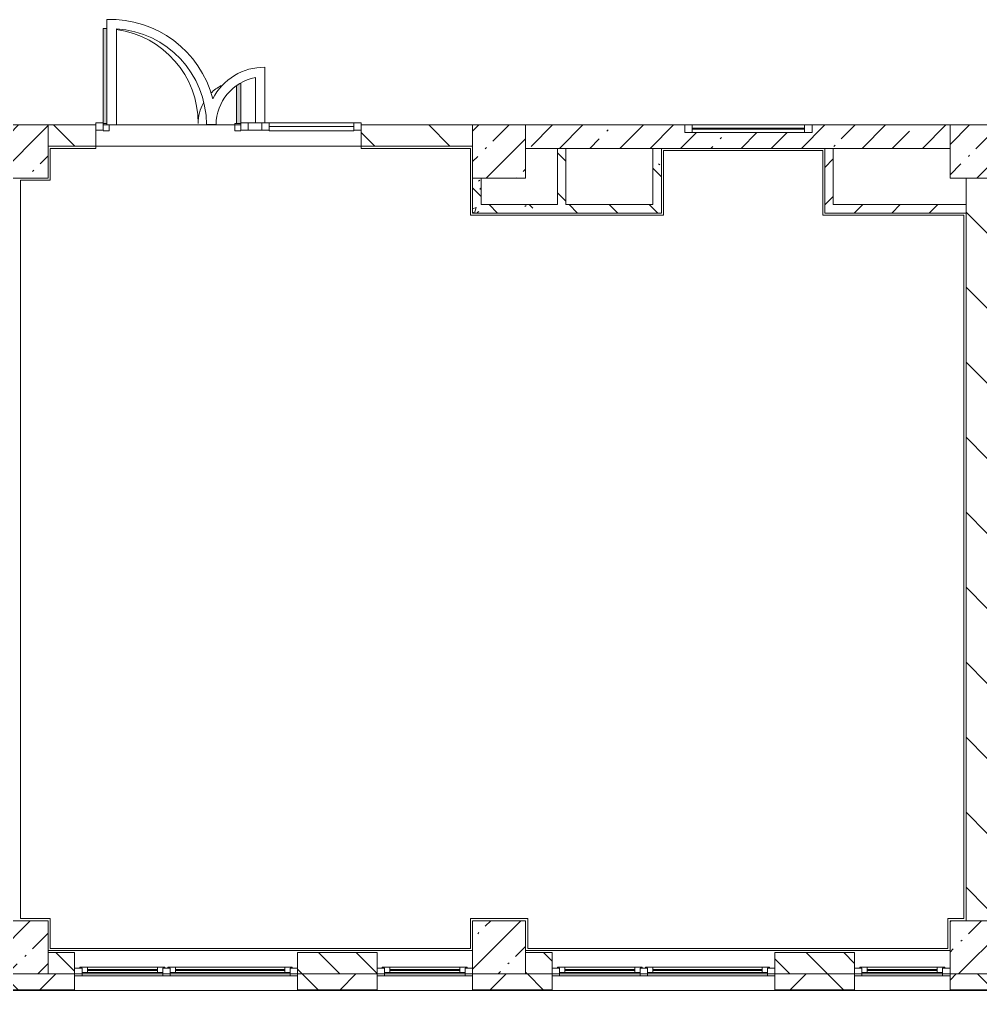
# Model space of a CAD drawing. Header units: millimetres. Extents: x 81303 to 275082, y -8553 to 29000.
# Drawn here: x 195712 to 204770, y -258 to 8895 of the extents above; entities that cross this region are included whole.
import ezdxf

# ---------------------------------------------------------------- set-up
doc = ezdxf.new("R2010")
doc.units = ezdxf.units.MM
for name, color, linetype, lineweight, true_color in [('A-DETL-GENF-3', 7, 'Continuous', 5, 0xaaaaaa), ('A-DOOR-2', 7, 'Continuous', 5, 0xe2e2e2), ('A-DOOR-3', 7, 'Continuous', 5, 0xaaaaaa), ('A-FLOR-2', 7, 'Continuous', 5, 0xaaaaaa), ('I-WALL-5', 7, 'Continuous', 5, 0x787878)]:
    doc.layers.add(name, color=color, linetype=linetype, lineweight=lineweight, true_color=true_color)
for name, color, linetype, lineweight in [('A-GLAZ-3', 7, 'Continuous', 5), ('A-GLAZ-CURT-2', 7, 'Continuous', 5), ('A-GLAZ-CWMG-2', 7, 'Continuous', 5), ('A-WALL', 7, 'Continuous', 9), ('A-WALL-3', 7, 'Continuous', 5), ('I-WALL-3', 7, 'Continuous', 5), ('S-COLS-3', 7, 'Continuous', 5)]:
    doc.layers.add(name, color=color, linetype=linetype, lineweight=lineweight)
pattern_1 = [(45, (148072.5, 0), (-353.5534, 353.5534), []), (135, (148072.5, 0), (-353.5534, -353.5534), [])]
pattern_2 = [(135, (148072.5, 0), (-353.5534, -353.5534), [])]
pattern_3 = [(45, (148072.5, 0), (-176.7767, 176.7767), [])]
pattern_4 = [(135, (148072.5, 0), (-377.171, -377.171), [533.4, -88.9, 17.78, -88.9]), (135, (148072.5, 376.94), (-377.171, -377.171), []), (50, (148072.5, 0), (637.6445, -55.7866), [66.675, -733.425]), (355, (148072.5, 0), (-123.3494, 668.699), [53.34, -586.74]), (100.451, (148125.64, -4.65), (514.299, 612.908), [56.665, -623.315]), (46.184, (148072.5, 177.8), (948.776, -147.15), [100.012, -1100.137]), (96.636, (148151.6, 165.5), (830.909, 865.997), [84.998, -934.973]), (351.184, (148072.5, 177.8), (830.918, 865.988), [80.01, -880.11]), (21, (148161.4, 133.35), (530.6506, -357.9283), [66.675, -733.425]), (326, (148161.4, 133.35), (216.308, 644.6585), [53.34, -586.74]), (71.451, (148205.6, 103.5), (746.9596, 286.724), [56.665, -623.315]), (37.5, (148072.5, 0), (10.8105, 295.9426), [16.764, -562.864, 16.764, -578.866, -588.962]), (37.5, (148072.5, 0), (10.8105, 295.9426), [-1175.258, 16.764, -572.198]), (7.5, (148072.5, 0), (233.8692, 350.6318), [16.764, -322.834, 16.764, -549.529, -224.472]), (7.5, (148072.5, 0), (233.8692, 350.6318), [-905.891, 16.764, -207.708]), (327.5, (147874.25, 0), (474.5678, -20.0513), [16.764, -205.486, 16.764, -676.656, -920.115]), (327.5, (147874.25, 0), (474.5678, -20.0513), [-915.67, 16.764, -903.351]), (317.5, (147785.35, 0), (518.4522, 88.9934), [16.764, -272.161, 16.764, -443.738, -653.415]), (317.5, (147785.35, 0), (518.4522, 88.9934), [-749.427, 16.764, -636.651])]

# ---------------------------------------------------------------- blocks, each defined once
blk = doc.blocks.new('BSC_Колонна _Прямоугольная - 500х500-V9-3_10_3_птичка')
at = {"layer": 'S-COLS-3'}
h = blk.add_hatch(dxfattribs=at)
h.set_pattern_fill('FP_35', color=256, style=0, pattern_type=2)
h.set_pattern_definition([(45, (-47660, -7650), (-285.123, 285.123), []), (45, (-47374.88, -7650), (-285.123, 285.123), [504.031, -100.806, 16.764, -84.042])])
h.paths.add_polyline_path([(-113.1, -250), (250, -250), (250, 250), (-250, 250), (-250, -250)])
for p, q in [((250, 250), (-250, 250)), ((-250, 250), (-250, -250)), ((250, -250), (250, 250)), ((-250, -250), (250, -250))]:
    blk.add_line(p, q, dxfattribs=at)
blk = doc.blocks.new('BSC_Колонна _Прямоугольная - 500х500-V10-3_10_3_птичка')
at = {"layer": 'S-COLS-3'}
h = blk.add_hatch(dxfattribs=at)
h.set_pattern_fill('FP_36', color=256, style=0, pattern_type=2)
h.set_pattern_definition([(45, (-52160, -7650), (-285.123, 285.123), []), (45, (-51874.88, -7650), (-285.123, 285.123), [504.031, -100.806, 16.764, -84.042])])
h.paths.add_polyline_path([(-250, -250), (250, -250), (250, 250), (-250, 250)])
for p, q in [((250, 250), (-250, 250)), ((-250, 250), (-250, -250)), ((250, -250), (250, 250)), ((-250, -250), (250, -250))]:
    blk.add_line(p, q, dxfattribs=at)
blk = doc.blocks.new('BSC_Колонна _Прямоугольная - 500х500-V16-3_10_3_птичка')
at = {"layer": 'S-COLS-3'}
h = blk.add_hatch(dxfattribs=at)
h.set_pattern_fill('FP_42', color=256, style=0, pattern_type=2)
h.set_pattern_definition([(45, (-47660, -150), (-285.123, 285.123), []), (45, (-47374.88, -150), (-285.123, 285.123), [504.031, -100.806, 16.764, -84.042])])
h.paths.add_polyline_path([(-250, -250), (250, -250), (250, 250), (-250, 250)])
for p, q in [((250, 250), (-250, 250)), ((-250, 250), (-250, -250)), ((250, -250), (250, 250)), ((-250, -250), (250, -250))]:
    blk.add_line(p, q, dxfattribs=at)
blk = doc.blocks.new('BSC_Колонна _Прямоугольная - 500х500-V17-3_10_3_птичка')
at = {"layer": 'S-COLS-3'}
h = blk.add_hatch(dxfattribs=at)
h.set_pattern_fill('FP_43', color=256, style=0, pattern_type=2)
h.set_pattern_definition([(45, (-52160, -150), (-285.123, 285.123), []), (45, (-51874.88, -150), (-285.123, 285.123), [504.031, -100.806, 16.764, -84.042])])
h.paths.add_polyline_path([(-250, -250), (250, -250), (250, 250), (-250, 250)])
for p, q in [((250, 250), (-250, 250)), ((-250, 250), (-250, -250)), ((250, -250), (250, 250)), ((-250, -250), (250, -250))]:
    blk.add_line(p, q, dxfattribs=at)
blk = doc.blocks.new('BSC_Колонна _Прямоугольная - 500х500-V30-3_10_3_птичка')
at = {"layer": 'S-COLS-3'}
h = blk.add_hatch(dxfattribs=at)
h.set_pattern_fill('FP_65', color=256, style=0, pattern_type=2)
h.set_pattern_definition([(45, (-56660, -150), (-285.123, 285.123), []), (45, (-56374.88, -150), (-285.123, 285.123), [504.031, -100.806, 16.764, -84.042])])
h.paths.add_polyline_path([(-250, -250), (250, -250), (250, 250), (-250, 250), (-250, 80.5)])
for p, q in [((250, 250), (-250, 250)), ((-250, 250), (-250, -250)), ((250, -250), (250, 250)), ((-250, -250), (250, -250))]:
    blk.add_line(p, q, dxfattribs=at)
blk = doc.blocks.new('BSC_Колонна _Прямоугольная - 500х500-V31-3_10_3_птичка')
at = {"layer": 'S-COLS-3'}
h = blk.add_hatch(dxfattribs=at)
h.set_pattern_fill('FP_66', color=256, style=0, pattern_type=2)
h.set_pattern_definition([(45, (-56660, -7650), (-285.123, 285.123), []), (45, (-56374.88, -7650), (-285.123, 285.123), [504.031, -100.806, 16.764, -84.042])])
h.paths.add_polyline_path([(-250, -250), (250, -250), (250, 250), (-250, 250)])
for p, q in [((250, 250), (-250, 250)), ((-250, 250), (-250, -250)), ((250, -250), (250, 250)), ((-250, -250), (250, -250))]:
    blk.add_line(p, q, dxfattribs=at)
blk = doc.blocks.new('120_Окно_СКБ_1Ст - 120_Окно_СКБ_1Ст 900х2500_h_-V40-3_10_3_птичка')
at = {"layer": 'A-GLAZ-3'}
for p, q in [((-450, -127), (-450, -57)), ((-450, -57), (-380, -57)), ((450, -57), (-450, -57)), ((-380, -57), (-380, -127)), ((380, -87), (-380, -87)), ((-380, -87), (-380, -127)), ((-330, -137), (-330, -87)), ((330, -137), (330, -87)), ((380, -127), (380, -57)), ((380, -57), (450, -57)), ((380, -127), (380, -87)), ((450, -57), (450, -127)), ((-380, -127), (-450, -127)), ((-450, -127), (-400, -127)), ((-380, -127), (-400, -127)), ((-400, -127), (-400, -137)), ((-400, -137), (400, -137)), ((400, -137), (-400, -137)), ((-330, -107), (330, -107)), ((330, -117), (-330, -117)), ((450, -127), (380, -127)), ((400, -127), (380, -127)), ((400, -127), (450, -127)), ((400, -137), (400, -127))]:
    blk.add_line(p, q, dxfattribs=at)
blk = doc.blocks.new('120_Окно_СКБ_2Ст - 120_Окно_СКБ_2Ст 2100х2400 _мал створка справа_-22446225-3_10_3_птичка')
at = {"layer": 'A-GLAZ-3'}
for p, q in [((-1050, -127), (-1050, -57)), ((-1050, -57), (-980, -57)), ((1050, -57), (-1050, -57)), ((-980, -57), (-980, -127)), ((150, -87), (-980, -87)), ((-980, -87), (-980, -127)), ((-930, -137), (-930, -87)), ((100, -137), (100, -87)), ((150, -127), (150, -57)), ((150, -57), (220, -57)), ((150, -127), (150, -87)), ((220, -57), (220, -127)), ((980, -87), (220, -87)), ((220, -87), (220, -127)), ((270, -137), (270, -87)), ((930, -137), (930, -87)), ((980, -127), (980, -57)), ((980, -57), (1050, -57)), ((980, -127), (980, -87)), ((1050, -57), (1050, -127)), ((-980, -127), (-1050, -127)), ((-1050, -127), (-1000, -127)), ((-980, -127), (-1000, -127)), ((-1000, -127), (-1000, -137)), ((-1000, -137), (170, -137)), ((170, -137), (-1000, -137)), ((-930, -107), (100, -107)), ((100, -117), (-930, -117)), ((220, -127), (150, -127)), ((170, -127), (150, -127)), ((170, -127), (200, -127)), ((170, -137), (170, -127)), ((220, -127), (200, -127)), ((200, -127), (200, -137)), ((200, -137), (1000, -137)), ((1000, -137), (200, -137)), ((270, -107), (930, -107)), ((930, -117), (270, -117)), ((1050, -127), (980, -127)), ((1000, -127), (980, -127)), ((1000, -127), (1050, -127)), ((1000, -137), (1000, -127))]:
    blk.add_line(p, q, dxfattribs=at)
blk = doc.blocks.new('120_Окно_СКБ_1Ст - 120_Окно_СКБ_1Ст 900х2500_h_-V110-3_10_3_птичка')
at = {"layer": 'A-GLAZ-3'}
for p, q in [((-450, -127), (-450, -57)), ((-450, -57), (-380, -57)), ((450, -57), (-450, -57)), ((-380, -57), (-380, -127)), ((380, -87), (-380, -87)), ((-380, -87), (-380, -127)), ((-330, -137), (-330, -87)), ((330, -137), (330, -87)), ((380, -127), (380, -57)), ((380, -57), (450, -57)), ((380, -127), (380, -87)), ((450, -57), (450, -127)), ((-380, -127), (-450, -127)), ((-450, -127), (-400, -127)), ((-380, -127), (-400, -127)), ((-400, -127), (-400, -137)), ((-400, -137), (400, -137)), ((400, -137), (-400, -137)), ((-330, -107), (330, -107)), ((330, -117), (-330, -117)), ((450, -127), (380, -127)), ((400, -127), (380, -127)), ((400, -127), (450, -127)), ((400, -137), (400, -127))]:
    blk.add_line(p, q, dxfattribs=at)
blk = doc.blocks.new('Прямоугольный импост - 50 x 70 мм-V165-3_10_3_птичка')
at = {"layer": 'A-GLAZ-CWMG-2'}
for p, q in [((-70, 35), (0, 35)), ((-70, -35), (-70, 35)), ((0, 35), (0, -35)), ((0, -35), (-70, -35))]:
    blk.add_line(p, q, dxfattribs=at)
blk = doc.blocks.new('Дверь_Витражная_остекление_ - ДВН_ДАО_Главный вход_1200 в свету-V168-3_10_3_птичка')
at = {"layer": 'A-DOOR-2'}
for points in [[(-647.5, 30), (-613.5, 35), (-613.5, 925), (-647.5, 921.8), (-647.5, 35)], [(607.5, 30), (647.5, 35), (647.5, 410.5), (607.5, 378.4), (607.5, 35)]]:
    blk.add_hatch(color=256, dxfattribs=at).paths.add_polyline_path(points)
at = {"layer": 'A-DETL-GENF-3'}
for p, q in [((-613.5, 925), (-647.5, 925)), ((-647.5, 925), (-647.5, 35)), ((607.5, 385.1), (607.5, 30)), ((647.5, 35), (647.5, 410.5)), ((-647.5, 30), (-613.5, 30)), ((-613.5, 30), (-647.5, 30)), ((-592.5, -40), (-592.5, 15)), ((592.5, -40), (592.5, 30)), ((592.5, 30), (647.5, 30)), ((607.5, 30), (647.5, 30)), ((-647.5, -40), (-592.5, -40)), ((647.5, -40), (592.5, -40))]:
    blk.add_line(p, q, dxfattribs=at)
at = {"layer": 'A-DOOR-3'}
for p, q in [((-647.5, 925), (-647.5, 35)), ((647.5, 410.5), (647.5, 35))]:
    blk.add_line(p, q, dxfattribs=at)
for centre, radius, start, end in [((-647.5, 30), 895, 87.78643, 90), ((-647.5, 30), 895, 360, 81.92896), ((647.5, 30), 400, 117.12057, 134.53885), ((647.5, 30), 400, 151.21297, 180)]:
    blk.add_arc(centre, radius, start, end, dxfattribs=at)
blk = doc.blocks.new('Системная панель - Стемалит - 40мм-32257327-3_10_3_птичка')
at = {"layer": 'A-GLAZ-CURT-2'}
for p, q in [((65, 35), (-65, 35)), ((-65, 35), (-65, -35)), ((65, -35), (65, 35)), ((-65, -35), (65, -35))]:
    blk.add_line(p, q, dxfattribs=at)
blk = doc.blocks.new('Прямоугольный импост - 50 x 70 мм-31687886-3_10_3_птичка')
at = {"layer": 'A-GLAZ-CWMG-2'}
for p, q in [((-35, 35), (35, 35)), ((-35, -35), (-35, 35)), ((35, 35), (35, -35)), ((35, -35), (-35, -35))]:
    blk.add_line(p, q, dxfattribs=at)
blk = doc.blocks.new('Прямоугольный импост - 50 x 70 мм-31701779-3_10_3_птичка')
at = {"layer": 'A-GLAZ-CWMG-2'}
for p, q in [((0, 35), (-70, 35)), ((-70, 35), (-70, -35)), ((0, -35), (0, 35)), ((-70, -35), (0, -35))]:
    blk.add_line(p, q, dxfattribs=at)
blk = doc.blocks.new('Системная панель - Стекло - 40мм-V170-3_10_3_птичка')
at = {"layer": 'A-GLAZ-CURT-2'}
for p, q in [((397.5, 0), (-397.5, 0)), ((-397.5, 0), (-397.5, -40)), ((397.5, -40), (397.5, 0)), ((-397.5, -40), (397.5, -40))]:
    blk.add_line(p, q, dxfattribs=at)
blk = doc.blocks.new('Прямоугольный импост - 50 x 70 мм-31702100-3_10_3_птичка')
at = {"layer": 'A-GLAZ-CWMG-2'}
for p, q in [((-35, 35), (35, 35)), ((-35, -35), (-35, 35)), ((35, 35), (35, -35)), ((35, -35), (-35, -35))]:
    blk.add_line(p, q, dxfattribs=at)
blk = doc.blocks.new('Прямоугольный импост - 50 x 70 мм-31720914-3_10_3_птичка')
at = {"layer": 'A-GLAZ-CWMG-2'}
blk.add_line((32940, 7920), (32145, 7920), dxfattribs=at)
blk = doc.blocks.new('120_Окно_СКБ_1Ст - 120_Окно_СКБ_1Ст 400х1200 EI30-24228621-3_10_3_птичка')
at = {"layer": 'A-GLAZ-3'}
for p, q in [((-600, 40), (-600, 110)), ((-600, 110), (-530, 110)), ((600, 110), (-600, 110)), ((-530, 110), (-530, 40)), ((530, 40), (530, 110)), ((530, 110), (600, 110)), ((600, 110), (600, 40)), ((-530, 40), (-600, 40)), ((-600, 40), (600, 40)), ((530, 80), (-530, 80)), ((530, 70), (-530, 70)), ((600, 40), (530, 40))]:
    blk.add_line(p, q, dxfattribs=at)

msp = doc.modelspace()

# ---------------------------------------------------------------- hatches: boundary and pattern name
at = {"layer": 'A-WALL-3'}
h = msp.add_hatch(dxfattribs=at)
h.set_pattern_fill('FP_56', color=256, style=0, pattern_type=2)
h.set_pattern_definition([(135, (148072.5, 0), (-176.7767, -176.7767), [])])
h.paths.add_polyline_path([(213331.2, -100), (213482.5, -100), (213482.5, 100), (213232.5, 100), (213232.5, -100)])
h.paths.add_polyline_path([(203077, -100), (203582.5, -100), (203582.5, 100), (202832.5, 100), (202832.5, -100)])
h.paths.add_polyline_path([(204982.5, -100), (205882.5, -100), (205882.5, 100), (204982.5, 100), (204982.5, -52.2)])
h.paths.add_polyline_path([(212332.5, -100), (212332.5, 100), (211782.5, 100), (211782.5, -100)])
h.paths.add_polyline_path([(209482.5, -100), (209682.5, -100), (209682.5, 100), (209482.5, 100), (209482.5, 42.9)])
h.paths.add_polyline_path([(191890.5, -100), (192382.5, -100), (192382.5, 100), (191482.5, 100), (191482.5, -100)])
h.paths.add_polyline_path([(196232.5, -100), (196232.5, 100), (195982.5, 100), (195982.5, -100)])
h.paths.add_polyline_path([(199082.5, -100), (199082.5, 100), (198332.5, 100), (198332.5, -100)])
h.paths.add_polyline_path([(190732.5, -100), (190982.5, -100), (190982.5, 100), (190732.5, 100)])
h.paths.add_polyline_path([(200482.5, -100), (200732.5, -100), (200732.5, 100), (200482.5, 100), (200482.5, 33.3)])
h.paths.add_polyline_path([(189832.5, -100), (189832.5, 100), (189212.5, 100), (189212.5, -100)])
h.paths.add_polyline_path([(181942.5, -100), (181942.5, 100), (181682.5, 100), (181682.5, -100)])
h.paths.add_polyline_path([(186612.5, -100), (186612.5, 100), (186562.5, 100), (186562.5, -100)])
h.paths.add_polyline_path([(177882.2, -100), (178055.3, -100), (178055.3, 100), (177882.2, 100), (177882.2, 55.2)])
h.paths.add_polyline_path([(186062.5, -100), (186062.5, 100), (185495.5, 100), (185495.5, -100)])
h.paths.add_polyline_path([(179771.9, -100), (180182.5, -100), (180182.5, 100), (178955.3, 100), (178955.3, -100)])
h.paths.add_polyline_path([(184042.5, -100), (184595.5, -100), (184595.5, 100), (184042.5, 100)])
h.paths.add_polyline_path([(170582.5, -100), (170782.5, -100), (170782.5, 100), (170582.5, 100), (170582.5, 63.6)])
h.paths.add_polyline_path([(172882.5, -100), (173632.5, -100), (173632.5, 100), (172882.5, 100)])
h.paths.add_polyline_path([(163682.5, -100), (163682.5, 100), (162932.5, 100), (162932.5, -100)])
h.paths.add_polyline_path([(169682.5, -100), (169982.5, -100), (169982.5, 100), (169682.5, 100)])
h.paths.add_polyline_path([(164582.5, -100), (165332.5, -100), (165332.5, 100), (164582.5, 100)])
h.paths.add_polyline_path([(167653.2, -100), (168782.5, -100), (168782.5, 100), (167432.5, 100), (167432.5, -100)])
h.paths.add_polyline_path([(174482.2, -100), (174482.2, 100), (174232.5, 100), (174232.5, -100)])
h.paths.add_polyline_path([(154902.5, -100), (155732.5, -100), (155732.5, 100), (154902.5, 100)])
h.paths.add_polyline_path([(159182.5, -100), (159182.5, 100), (158432.2, 100), (158432.2, -100)])
h.paths.add_polyline_path([(160195.6, -100), (160232.5, -100), (160232.5, 100), (160082.5, 100), (160082.5, -100)])
h = msp.add_hatch(dxfattribs=at)
h.set_pattern_fill('FP_58', color=256, style=0, pattern_type=2)
h.set_pattern_definition(pattern_1)
h.paths.add_polyline_path([(203077, -250), (203582.5, -250), (203582.5, -100), (202832.5, -100), (202832.5, -250)])
h.paths.add_polyline_path([(204699.6, -250), (204699.6, -100), (204482.5, -100), (204482.5, -250)])
h.paths.add_polyline_path([(192382.5, -250), (192382.5, -100), (190732.5, -100), (190732.5, -250), (191890.5, -250)])
h.paths.add_polyline_path([(196232.5, -250), (196232.5, -100), (195482.5, -100), (195482.5, -250), (195982.5, -250)])
h.paths.add_polyline_path([(189212.5, -250), (189832.5, -250), (189832.5, -100), (189212.5, -100)])
h.paths.add_polyline_path([(200732.5, -250), (200732.5, -100), (199982.5, -100), (199982.5, -250), (200280.4, -250)])
h.paths.add_polyline_path([(198332.5, -250), (199082.5, -250), (199082.5, -100), (198332.5, -100)])
h.paths.add_polyline_path([(179771.9, -250), (180182.5, -250), (180182.5, -100), (178955.3, -100), (178955.3, -250)])
h.paths.add_polyline_path([(187112.5, -250), (187112.5, -100), (185495.5, -100), (185495.5, -250), (186297.3, -250)])
h.paths.add_polyline_path([(181082.5, -250), (181942.5, -250), (181942.5, -100), (181082.5, -100)])
h.paths.add_polyline_path([(184042.5, -250), (184595.5, -250), (184595.5, -100), (184042.5, -100)])
h.paths.add_polyline_path([(178055.3, -250), (178055.3, -100), (177282.2, -100), (177282.2, -250), (177907.5, -250)])
h.paths.add_polyline_path([(174178.7, -250), (174482.2, -250), (174482.2, -100), (172882.5, -100), (172882.5, -250), (173246.5, -250)])
h.paths.add_polyline_path([(170582.5, -250), (170782.5, -250), (170782.5, -100), (169682.5, -100), (169682.5, -250), (170449.8, -250)])
h.paths.add_polyline_path([(168782.5, -250), (168782.5, -100), (167432.5, -100), (167432.5, -250), (167653.2, -250)])
h.paths.add_polyline_path([(162932.5, -250), (163682.5, -250), (163682.5, -100), (162932.5, -100)])
h.paths.add_polyline_path([(165332.5, -250), (165332.5, -100), (164582.5, -100), (164582.5, -250), (164856.6, -250)])
h.paths.add_polyline_path([(160082.5, -250), (160832.5, -250), (160832.5, -100), (160082.5, -100)])
h.paths.add_polyline_path([(154902.5, -250), (156332.2, -250), (156332.2, -100), (154902.5, -100)])
h.paths.add_polyline_path([(151802.5, -250), (151802.5, -100), (147812.5, -100), (147812.5, -250), (150873.6, -250)])
h.paths.add_polyline_path([(159182.5, -250), (159182.5, -100), (158432.2, -100), (158432.2, -250)])
h = msp.add_hatch(dxfattribs=at)
h.set_pattern_fill('FP_58', color=256, style=0, pattern_type=2)
h.set_pattern_definition(pattern_1)
h.paths.add_polyline_path([(218732.5, -250), (218732.5, -100), (215132.5, -100), (215132.5, -250), (217992.2, -250)])
h.paths.add_polyline_path([(223772.5, -250), (223772.5, -100), (219632.5, -100), (219632.5, -250), (223585.5, -250)])
h.paths.add_polyline_path([(204982.5, -250), (205882.5, -250), (205882.5, -100), (204699.6, -100), (204699.6, -250), (204941.4, -250)])
h.paths.add_polyline_path([(209482.5, -250), (209682.5, -250), (209682.5, -100), (208982.5, -100), (208982.5, -250)])
h.paths.add_polyline_path([(211782.5, -250), (212332.5, -250), (212332.5, -100), (211782.5, -100)])
h.paths.add_polyline_path([(213982.5, -250), (214232.5, -250), (214232.5, -100), (213232.5, -100), (213232.5, -250), (213482.5, -250)])
at = {"layer": 'I-WALL-3'}
h = msp.add_hatch(dxfattribs=at)
h.set_pattern_fill('FP_57', color=256, style=0, pattern_type=2)
h.set_pattern_definition(pattern_2)
h.paths.add_polyline_path([(199348.2, 7700), (199982.5, 7700), (199982.5, 7900), (198932.5, 7900), (198932.5, 7700)])
h.paths.add_polyline_path([(195982.5, 7700), (196432.5, 7700), (196432.5, 7900), (195982.5, 7900), (195982.5, 7750.3)])
h = msp.add_hatch(dxfattribs=at)
h.set_pattern_fill('FP_54', color=256, style=0, pattern_type=2)
h.set_pattern_definition([(45, (148072.5, 0), (-285.123, 285.123), []), (45, (148357.62, 0), (-285.123, 285.123), [504.031, -100.806, 16.764, -84.042])])
h.paths.add_polyline_path([(204482.5, 7680), (204482.5, 7900), (203182.5, 7900), (203182.5, 7830), (201982.5, 7830), (201982.5, 7900), (200482.5, 7900), (200482.5, 7680), (203382.5, 7680)])
h = msp.add_hatch(dxfattribs=at)
h.set_pattern_fill('FP_59', color=256, style=0, pattern_type=2)
h.set_pattern_definition(pattern_3)
h.paths.add_polyline_path([(203382.5, 7070), (203382.5, 7680), (203302.5, 7680), (203302.5, 7070)])
h = msp.add_hatch(dxfattribs=at)
h.set_pattern_fill('FP_57', color=256, style=0, pattern_type=2)
h.set_pattern_definition(pattern_2)
h.paths.add_polyline_path([(204633.2, 400), (204833.2, 400), (204833.2, 7400), (204633.2, 7400), (204633.2, 808.9)])
h = msp.add_hatch(dxfattribs=at)
h.set_pattern_fill('FP_59', color=256, style=0, pattern_type=2)
h.set_pattern_definition(pattern_3)
h.paths.add_polyline_path([(204633.2, 7070), (204633.2, 7150), (203382.5, 7150), (203382.5, 7070)])
at = {"layer": 'I-WALL-5'}
h = msp.add_hatch(dxfattribs=at)
h.set_pattern_fill('FP_64', color=256, style=0, pattern_type=2)
h.set_pattern_definition(pattern_4)
h.paths.add_polyline_path([(200862.5, 7150), (200862.5, 7680), (200782.5, 7680), (200782.5, 7150)])
h = msp.add_hatch(dxfattribs=at)
h.set_pattern_fill('FP_64', color=256, style=0, pattern_type=2)
h.set_pattern_definition(pattern_4)
h.paths.add_polyline_path([(201762.5, 7150), (201762.5, 7680), (201682.5, 7680), (201682.5, 7150)])
h = msp.add_hatch(dxfattribs=at)
h.set_pattern_fill('FP_64', color=256, style=0, pattern_type=2)
h.set_pattern_definition(pattern_4)
h.paths.add_polyline_path([(200062.5, 7150), (200062.5, 7400), (199982.5, 7400), (199982.5, 7150)])
h = msp.add_hatch(dxfattribs=at)
h.set_pattern_fill('FP_64', color=256, style=0, pattern_type=2)
h.set_pattern_definition(pattern_4)
h.paths.add_polyline_path([(201212.6, 7070), (201762.5, 7070), (201762.5, 7150), (199982.5, 7150), (199982.5, 7070)])

# ---------------------------------------------------------------- linework, layer by layer
at = {"layer": 'A-FLOR-2'}
for p, q in [((196536.5, 8894.4), (196536.5, 7900)), ((196626.5, 7900), (196626.5, 8806.8)), ((198026.7, 7920), (198026.7, 8443.9)), ((197936.7, 8346.4), (197936.7, 7920)), ((196536.5, 7900), (196626.5, 7900)), ((197475.2, 7903.5), (197565.2, 7903.5)), ((196432.5, 7700), (196432.5, 7680)), ((198932.5, 7680), (198932.5, 7700)), ((196432.5, 7680), (196002.5, 7680)), ((196002.5, 7680), (196002.5, 7380)), ((199962.5, 7680), (198932.5, 7680)), ((199962.5, 7050), (199962.5, 7680)), ((203282.5, 7660), (201782.5, 7660)), ((201782.5, 7660), (201782.5, 7050)), ((203282.5, 7050), (203282.5, 7660)), ((196002.5, 7380), (195722.5, 7380)), ((195722.5, 7380), (195722.5, 420)), ((201782.5, 7050), (199962.5, 7050)), ((204613.2, 7050), (203282.5, 7050)), ((204613.2, 420), (204613.2, 7050)), ((195722.5, 420), (196002.5, 420)), ((196002.5, 420), (196002.5, 140)), ((199962.5, 140), (199962.5, 420)), ((199962.5, 420), (200502.5, 420)), ((200502.5, 420), (200502.5, 140)), ((204462.5, 140), (204462.5, 420)), ((204462.5, 420), (204613.2, 420)), ((196002.5, 140), (199962.5, 140)), ((200502.5, 140), (204462.5, 140))]:
    msp.add_line(p, q, dxfattribs=at)
for centre, radius, start, end in [((196570.2, 7900), 995, 14.33829, 91.93805), ((196570.1, 7903.5), 905, 360, 86.42904), ((198019.2, 7900), 544, 89.21005, 153.06648), ((198019.2, 7900), 454, 100.46985, 179.55829)]:
    msp.add_arc(centre, radius, start, end, dxfattribs=at)
at = {"layer": 'A-WALL'}
for p, q in [((201762.5, 7680), (201682.5, 7680)), ((203382.5, 7680), (203302.5, 7680)), ((204633.2, 7070), (204633.2, 7150)), ((195982.5, -100), (196232.5, -100)), ((198332.5, -100), (199082.5, -100)), ((200482.5, -100), (200732.5, -100)), ((202832.5, -100), (203582.5, -100)), ((195482.5, -250), (196232.5, -250)), ((195482.5, -253), (196232.5, -253)), ((198332.5, -250), (199082.5, -250)), ((198332.5, -253), (199082.5, -253)), ((199982.5, -250), (200732.5, -250)), ((199982.5, -253), (200732.5, -253)), ((202832.5, -250), (203582.5, -250)), ((202832.5, -253), (203582.5, -253)), ((204482.5, -250), (205882.5, -250)), ((204482.5, -253), (205882.5, -253))]:
    msp.add_line(p, q, dxfattribs=at)
at = {"layer": 'A-WALL-3'}
for p, q in [((196232.5, 100), (195982.5, 100)), ((196232.5, -258), (196232.5, 100)), ((199082.5, 100), (198332.5, 100)), ((198332.5, 100), (198332.5, -258)), ((199082.5, -258), (199082.5, 100)), ((200732.5, 100), (200482.5, 100)), ((200732.5, -258), (200732.5, 100)), ((203582.5, 100), (202832.5, 100)), ((202832.5, 100), (202832.5, -258)), ((203582.5, -258), (203582.5, 100)), ((196232.5, -100), (198332.5, -100)), ((199082.5, -100), (199982.5, -100)), ((199982.5, -100), (199982.5, -258)), ((200732.5, -100), (202832.5, -100)), ((203582.5, -100), (204482.5, -100)), ((204482.5, -100), (204482.5, -258)), ((199082.5, -258), (184595.5, -258)), ((212332.5, -258), (199082.5, -258))]:
    msp.add_line(p, q, dxfattribs=at)
at = {"layer": 'I-WALL-3'}
for p, q in [((196432.5, 7900), (195982.5, 7900)), ((196432.5, 7700), (196432.5, 7900)), ((196502.5, 7900), (196536.5, 7900)), ((196626.5, 7900), (197797.5, 7900)), ((199982.5, 7900), (198932.5, 7900)), ((198932.5, 7900), (198932.5, 7700)), ((201982.5, 7900), (200482.5, 7900)), ((204482.5, 7900), (203182.5, 7900)), ((199982.5, 7700), (195982.5, 7700)), ((200482.5, 7680), (201682.5, 7680)), ((200782.5, 7680), (200782.5, 7150)), ((200862.5, 7150), (200862.5, 7680)), ((201682.5, 7680), (201682.5, 7150)), ((201762.5, 7070), (201762.5, 7680)), ((201762.5, 7680), (203302.5, 7680)), ((203302.5, 7680), (203302.5, 7070)), ((203382.5, 7150), (203382.5, 7680)), ((203382.5, 7680), (204482.5, 7680)), ((199982.5, 7400), (199982.5, 7070)), ((200062.5, 7150), (200062.5, 7400)), ((204633.2, 7400), (204633.2, 7150)), ((200782.5, 7150), (200062.5, 7150)), ((201682.5, 7150), (200862.5, 7150)), ((204633.2, 7150), (203382.5, 7150)), ((199982.5, 7070), (201762.5, 7070)), ((203302.5, 7070), (204633.2, 7070)), ((204633.2, 7070), (204633.2, 400)), ((195982.5, 120), (199982.5, 120)), ((200482.5, 120), (204482.5, 120))]:
    msp.add_line(p, q, dxfattribs=at)

# ---------------------------------------------------------------- block references
at = {"layer": 'A-DOOR-3'}
msp.add_blockref('Дверь_Витражная_остекление_ - ДВН_ДАО_Главный вход_1200 в свету-V168-3_10_3_птичка', (197150, 7885), dxfattribs=at)
at = {"layer": 'A-GLAZ-3'}
msp.add_blockref('120_Окно_СКБ_1Ст - 120_Окно_СКБ_1Ст 400х1200 EI30-24228621-3_10_3_птичка', (202582.5, 7790), dxfattribs=at)
at = {"layer": 'A-GLAZ-3', "rotation": 180}
for name, p in [('120_Окно_СКБ_2Ст - 120_Окно_СКБ_2Ст 2100х2400 _мал створка справа_-22446225-3_10_3_птичка', (197282.5, -175)), ('120_Окно_СКБ_1Ст - 120_Окно_СКБ_1Ст 900х2500_h_-V110-3_10_3_птичка', (199532.5, -175)), ('120_Окно_СКБ_2Ст - 120_Окно_СКБ_2Ст 2100х2400 _мал створка справа_-22446225-3_10_3_птичка', (201782.5, -175)), ('120_Окно_СКБ_1Ст - 120_Окно_СКБ_1Ст 900х2500_h_-V40-3_10_3_птичка', (204032.5, -175))]:
    msp.add_blockref(name, p, dxfattribs=at)
at = {"layer": 'A-GLAZ-CURT-2'}
for name, p in [('Системная панель - Стемалит - 40мм-32257327-3_10_3_птичка', (197932.5, 7885)), ('Системная панель - Стекло - 40мм-V170-3_10_3_птичка', (198465, 7885))]:
    msp.add_blockref(name, p, dxfattribs=at)
at = {"layer": 'A-GLAZ-CWMG-2', "rotation": 180}
msp.add_blockref('Прямоугольный импост - 50 x 70 мм-31701779-3_10_3_птичка', (196432.5, 7885), dxfattribs=at)
at = {"layer": 'A-GLAZ-CWMG-2', "extrusion": (0, 0, -1), "rotation": 180}
for name, p in [('Прямоугольный импост - 50 x 70 мм-31687886-3_10_3_птичка', (-197832.5, 7885)), ('Прямоугольный импост - 50 x 70 мм-31702100-3_10_3_птичка', (-198032.5, 7885)), ('Прямоугольный импост - 50 x 70 мм-V165-3_10_3_птичка', (-198932.5, 7885))]:
    msp.add_blockref(name, p, dxfattribs=at)
at = {"layer": 'A-GLAZ-CWMG-2'}
msp.add_blockref('Прямоугольный импост - 50 x 70 мм-31720914-3_10_3_птичка', (165922.5, 0), dxfattribs=at)
at = {"layer": 'S-COLS-3'}
for name, p in [('BSC_Колонна _Прямоугольная - 500х500-V9-3_10_3_птичка', (195732.5, 7650)), ('BSC_Колонна _Прямоугольная - 500х500-V10-3_10_3_птичка', (200232.5, 7650)), ('BSC_Колонна _Прямоугольная - 500х500-V31-3_10_3_птичка', (204732.5, 7650)), ('BSC_Колонна _Прямоугольная - 500х500-V16-3_10_3_птичка', (195732.5, 150)), ('BSC_Колонна _Прямоугольная - 500х500-V17-3_10_3_птичка', (200232.5, 150)), ('BSC_Колонна _Прямоугольная - 500х500-V30-3_10_3_птичка', (204732.5, 150))]:
    msp.add_blockref(name, p, dxfattribs=at)

doc.saveas('drawing.dxf')
